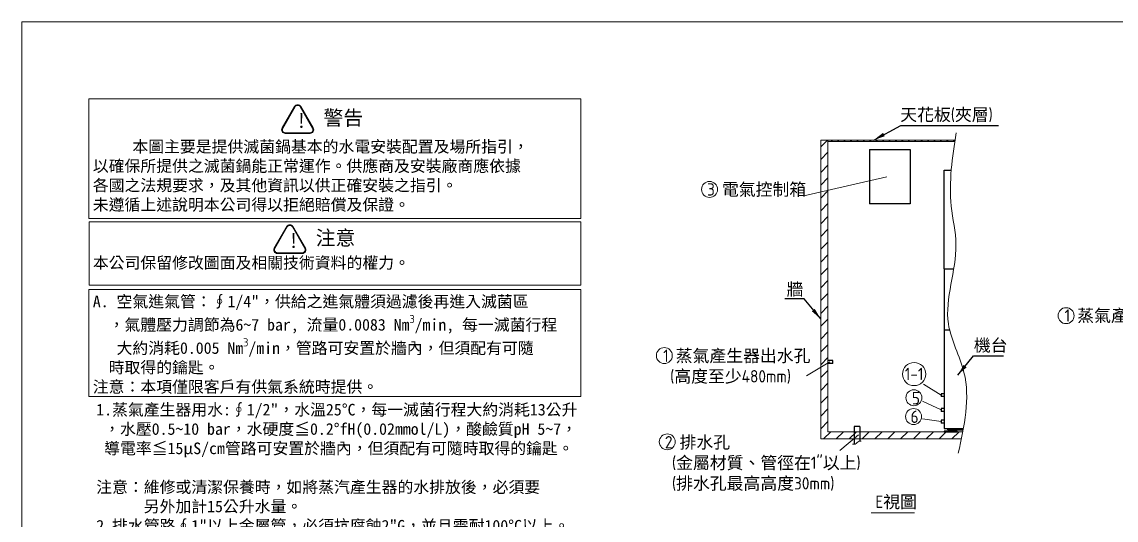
# Model space of a CAD drawing. Header units: millimetres. Extents: x 14969 to 28154, y 18 to 9288.
# Drawn here: x 14969 to 22500, y 5855 to 9288 of the extents above; entities that cross this region are included whole.
import ezdxf

# ---------------------------------------------------------------- set-up
doc = ezdxf.new("R2010")
doc.units = ezdxf.units.MM
doc.header["$MEASUREMENT"] = 0
doc.linetypes.add('CENTER2', pattern=[28.575, 19.05, -3.175, 3.175, -3.175])
doc.linetypes.add('HIDDEN', pattern=[9.525, 6.35, -3.175])
doc.layers.get('0').update_dxf_attribs({"lineweight": 25})
for name, color, linetype, lineweight in [('D', 3, 'Continuous', 13), ('F', 7, 'Continuous', 15), ('H', 2, 'HIDDEN', 15), ('S', 4, 'Continuous', 15)]:
    doc.layers.add(name, color=color, linetype=linetype, lineweight=lineweight)
doc.styles.get("Standard").update_dxf_attribs({"font": 'KAIU.TTF'})
doc.styles.add('STU25', font='isocp2.shx')
doc.dimstyles.new('STU25$7', dxfattribs={"dimscale": 40, "dimtxt": 2.5, "dimasz": 2, "dimexe": 1.25, "dimexo": 0.625, "dimgap": 1, "dimtad": 0, "dimdec": 4, "dimdsep": 46, "dimtxsty": 'STU25', "dimcen": 2.5, "dimazin": 2, "dimtfac": 1, "dimtdec": 4, "dimtmove": 0, "dimatfit": 3, "dimfxl": 0, "dimtolj": 1, "dimtzin": 0, "dimarcsym": 0})

msp = doc.modelspace()

# ---------------------------------------------------------------- hatches: boundary and pattern name
at = {"layer": 'D'}
h = msp.add_hatch(color=11, dxfattribs=at)
edge = h.paths.add_edge_path()
edge.add_line((16844.997, 8705.094), (16759.638, 8557.248))
edge.add_arc((16781.288, 8544.748), 25, 149.9999999, 270)
edge.add_line((16781.288, 8519.748), (16952.006, 8519.748))
edge.add_arc((16952.006, 8544.748), 25, 270, 389.9999999)
edge.add_line((16973.657, 8557.248), (16888.298, 8705.094))
edge.add_arc((16866.647, 8692.594), 25, 30, 150)
edge = h.paths.add_edge_path(flags=16)
edge.add_arc((16866.647, 8692.594), 20, 30, 150)
edge.add_line((16849.327, 8702.594), (16763.968, 8554.748))
edge.add_arc((16781.288, 8544.748), 20, 149.9999999, 270)
edge.add_line((16781.288, 8524.748), (16952.006, 8524.748))
edge.add_arc((16952.006, 8544.748), 20, 270, 389.9999999)
edge.add_line((16969.327, 8554.748), (16883.968, 8702.594))
h = msp.add_hatch(color=11, dxfattribs=at)
edge = h.paths.add_edge_path()
edge.add_ellipse((16727.534, 7717.56), major_axis=(25, 0), ratio=1, start_angle=149.9999999, end_angle=270)
edge.add_line((16727.534, 7692.56), (16898.252, 7692.56))
edge.add_ellipse((16898.252, 7717.56), major_axis=(25, 0), ratio=1, start_angle=270, end_angle=389.9999999)
edge.add_line((16919.903, 7730.06), (16834.544, 7877.906))
edge.add_ellipse((16812.893, 7865.406), major_axis=(25, 0), ratio=1, start_angle=30, end_angle=150)
edge.add_line((16791.243, 7877.906), (16705.884, 7730.06))
edge = h.paths.add_edge_path(flags=16)
edge.add_ellipse((16727.534, 7717.56), major_axis=(20, 0), ratio=1, start_angle=149.9999999, end_angle=270)
edge.add_line((16727.534, 7697.56), (16898.252, 7697.56))
edge.add_ellipse((16898.252, 7717.56), major_axis=(20, 0), ratio=1, start_angle=270, end_angle=389.9999999)
edge.add_line((16915.573, 7727.56), (16830.214, 7875.406))
edge.add_ellipse((16812.893, 7865.406), major_axis=(20, 0), ratio=1, start_angle=30, end_angle=150)
edge.add_line((16795.573, 7875.406), (16710.214, 7727.56))
at = {"layer": 'H', "ltscale": 5}
h = msp.add_hatch(dxfattribs=at)
h.set_pattern_fill('ANSI31', color=256, scale=500, style=0)
h.set_pattern_definition([(45, (238524.015, 22573.384), (-44.194174, 44.194174), [])])
h.paths.add_polyline_path([(20516.871, 6464.218), (20516.871, 8464.218), (20516.871, 8474.218), (20466.871, 8474.218), (20466.871, 6414.218), (21435.148, 6414.218), (21445.1, 6464.218)])
at = {"layer": 'H'}
h = msp.add_hatch(dxfattribs=at)
h.set_pattern_fill('ANSI31', color=256, scale=250, angle=90, style=0)
h.set_pattern_definition([(135, (243778.672, 18843.685), (-22.097087, -22.097087), [])])
edge = h.paths.add_edge_path()
edge.add_spline(control_points=[(21389.262, 8464.218), (21389.772, 8467.551), (21390.285, 8470.885), (21390.801, 8474.218)], knot_values=[84.74449418, 84.74449418, 84.74449418, 84.74449418, 94.74380875, 94.74380875, 94.74380875, 94.74380875], degree=3, periodic=0)
edge.add_line((21390.801, 8474.218), (20516.871, 8474.218))
edge.add_line((20516.871, 8474.218), (20516.871, 8464.218))
edge.add_line((20516.871, 8464.218), (21389.262, 8464.218))

# ---------------------------------------------------------------- linework, layer by layer
for p, q in [((20802.235, 8407.93), (20802.235, 8034.061)), ((21316.871, 7587.218), (21316.871, 8267.218)), ((21316.871, 8267.218), (21364.79, 8267.218)), ((21316.871, 7587.218), (21316.871, 7167.218)), ((21316.871, 7587.218), (21382.588, 7587.218)), ((21316.871, 7167.218), (21316.871, 6487.218)), ((21316.871, 7167.218), (21353.824, 7167.218)), ((21316.871, 7167.218), (21353.824, 7167.218)), ((21296.871, 6726.218), (21296.871, 6706.218)), ((21316.871, 6726.218), (21296.871, 6726.218)), ((21316.871, 6706.218), (21296.871, 6706.218)), ((21316.871, 6624.218), (21296.871, 6624.218)), ((21296.871, 6624.218), (21296.871, 6604.218)), ((21316.871, 6604.218), (21296.871, 6604.218)), ((21316.871, 6544.218), (21296.871, 6544.218)), ((21296.871, 6544.218), (21296.871, 6524.218)), ((21316.871, 6524.218), (21296.871, 6524.218)), ((21316.871, 6487.218), (21449.352, 6487.218)), ((21341.871, 6477.218), (21341.871, 6487.218)), ((21341.871, 6477.218), (21447.532, 6477.218)), ((21381.871, 6477.218), (21381.871, 6487.218))]:
    msp.add_line(p, q)
at = {"linetype": 'Continuous'}
for p, q in [((20549.246, 6954.218), (20516.871, 6954.218)), ((20549.246, 6934.218), (20516.871, 6934.218)), ((20549.246, 6934.218), (20549.246, 6954.218)), ((20736.871, 6501.335), (20696.871, 6501.335)), ((20696.871, 6501.335), (20696.871, 6378.078)), ((20736.871, 6501.335), (20736.871, 6399.912)), ((21375.15, 6477.218), (21348.592, 6477.218)), ((21348.592, 6477.218), (21348.592, 6467.218)), ((21355.232, 6477.218), (21355.232, 6467.218)), ((21368.511, 6477.218), (21368.511, 6467.218)), ((21375.15, 6467.218), (21375.15, 6477.218)), ((21406.371, 6467.218), (21317.371, 6467.218)), ((21317.371, 6467.218), (21317.371, 6464.218)), ((21317.371, 6464.218), (21406.371, 6464.218)), ((21406.371, 6464.218), (21406.371, 6467.218))]:
    msp.add_line(p, q, dxfattribs=at)
at = {"linetype": 'CENTER2'}
for p, q in [((21348.592, 6470.499), (21345.312, 6467.218)), ((21375.15, 6470.499), (21378.431, 6467.218))]:
    msp.add_line(p, q, dxfattribs=at)
at = {"linetype": 'Continuous'}
msp.add_lwpolyline([(20802.235, 8407.93), (21082.442, 8407.93), (21082.442, 8034.061), (20802.235, 8034.061)], dxfattribs=at)
at = {"layer": 'D', "color": 11}
for p, q in [((16844.997, 8705.094), (16759.638, 8557.248)), ((16849.327, 8702.594), (16763.968, 8554.748)), ((16883.968, 8702.594), (16969.327, 8554.748)), ((16888.298, 8705.094), (16973.657, 8557.248)), ((16781.288, 8524.748), (16952.006, 8524.748)), ((16781.288, 8519.748), (16952.006, 8519.748)), ((16791.243, 7877.906), (16705.884, 7730.06)), ((16795.573, 7875.406), (16710.214, 7727.56)), ((16830.214, 7875.406), (16915.573, 7727.56)), ((16834.544, 7877.906), (16919.903, 7730.06)), ((16727.534, 7697.56), (16898.252, 7697.56)), ((16727.534, 7692.56), (16898.252, 7692.56))]:
    msp.add_line(p, q, dxfattribs=at)
at = {"layer": 'D'}
for p, q in [((20922.992, 8219.951), (20350.807, 8088.786)), ((20528.677, 6944.963), (20367.955, 6848.999)), ((21174.275, 6790.903), (21296.871, 6716.218)), ((21167.431, 6675.862), (21296.871, 6614.218)), ((21168.384, 6552.845), (21296.871, 6534.218)), ((20726.246, 6441.745), (20598.232, 6335.443)), ((20814.252, 5905.932), (21112.68, 5905.932))]:
    msp.add_line(p, q, dxfattribs=at)
at = {"layer": 'D', "color": 11}
for points in [[(15429.649, 8759.022), (18816.456, 8759.022), (18816.456, 7932.553), (15429.649, 7932.553)], [(15430.818, 7909.761), (18816.456, 7909.761), (18816.456, 7473.94), (15430.818, 7473.94)], [(15429.649, 7445.38), (18816.456, 7445.38), (18816.456, 6706.057), (15429.649, 6706.057)]]:
    msp.add_lwpolyline(points, close=True, dxfattribs=at)
at = {"layer": 'D'}
for centre, radius in [((19701.441, 8133.964), 55), ((22155.84, 7263.931), 55), ((19390.407, 6988.998), 55), ((21109.777, 6861.634), 80), ((21107.862, 6698.653), 55), ((21105.862, 6568.68), 55), ((19410.837, 6394.619), 55)]:
    msp.add_circle(centre, radius, dxfattribs=at)
at = {"layer": 'D', "color": 11}
for centre, radius, start, end in [((16866.647, 8692.594), 25, 30, 150), ((16866.647, 8692.594), 20, 30, 150), ((16781.288, 8544.748), 25, 149.9999999, 270), ((16781.288, 8544.748), 20, 149.9999999, 270), ((16952.006, 8544.748), 25, 270, 29.9999999), ((16952.006, 8544.748), 20, 270, 29.9999999), ((16812.893, 7865.406), 25, 30, 150), ((16812.893, 7865.406), 20, 30, 150), ((16727.534, 7717.56), 25, 149.9999999, 270), ((16727.534, 7717.56), 20, 149.9999999, 270), ((16898.252, 7717.56), 25, 270, 29.9999999), ((16898.252, 7717.56), 20, 270, 29.9999999)]:
    msp.add_arc(centre, radius, start, end, dxfattribs=at)
at = {"layer": 'D'}
msp.add_spline([(20686.208, 6379.218), (20704.537, 6379.218), (20730.942, 6399.087), (20746.164, 6399.087)], degree=3, dxfattribs=at)
at = {"layer": 'F', "color": 6}
msp.add_lwpolyline([(14968.533, 9288.412), (14968.533, 18.412), (28153.533, 18.412), (28153.533, 9288.412)], close=True, dxfattribs=at)
msp.add_lwpolyline([(14968.533, 9288.412), (14968.533, 18.412), (28153.533, 18.412), (28153.533, 9288.412)], close=True, dxfattribs=at)
at = {"layer": 'S', "linetype": 'Continuous'}
for p, q in [((20466.871, 6414.218), (20466.871, 8474.218)), ((21390.801, 8474.218), (20466.871, 8474.218)), ((20516.871, 6464.218), (20516.871, 8464.218)), ((21389.262, 8464.218), (20516.871, 8464.218)), ((20466.871, 6414.218), (21435.148, 6414.218)), ((20516.871, 6464.218), (21445.1, 6464.218))]:
    msp.add_line(p, q, dxfattribs=at)
at = {"layer": 'S'}
msp.add_line((20516.871, 8474.218), (20516.871, 8464.218), dxfattribs=at)
msp.add_spline([(21398.425, 8523.519), (21365.453, 8018.681), (21397.815, 7753.383), (21346.036, 7206.611), (21452.831, 6873.371), (21413.949, 6316.033)], degree=3, dxfattribs=at)

# ---------------------------------------------------------------- texts
at = {"layer": 'D', "color": 11, "attachment_point": 1, "style": 'STU25'}
for s, insert, char_height in [('{\\f標楷體|b0|i0|c136|p65;警告}', (17044.849, 8677.233), 100), ('{\\f標楷體|b0|i0|c136|p65;!}', (16858.337, 8657.864), 100), ('{\\C3;3 \\f標楷體|b0|i0|c136|p65;電氣控制箱}', (19684.544, 8176.607), 85), ('{\\f標楷體|b0|i0|c136|p65;注意}', (16991.095, 7850.044), 100), ('{\\f標楷體|b0|i0|c136|p65;!}', (16804.583, 7830.676), 100), ('{\\C3;1 \\f標楷體|b0|i0|c136|p65;蒸氣產生器出水孔}', (22145.734, 7307.511), 85), ('{\\C3;1 \\f標楷體|b0|i0|c136|p65;蒸氣產生器出水孔\\P\\Fisocp2.shx; (\\f標楷體|b0|i0|c136|p65;高度至少\\Fisocp2.shx;480mm)}', (19381.905, 7030.38), 85), ('{\\C3;1-1}', (21045.482, 6904.899), 85), ('{\\C3;5}', (21094.597, 6738.073), 85), ('{\\C3;6}', (21085.242, 6609.675), 85), ('{\\C3;2 \\f標楷體|b0|i0|c136|p65;排水孔\\P\\Fisocp2.shx; (\\f標楷體|b0|i0|c136|p65;金屬材質、管徑在\\Fisocp2.shx;1"\\f標楷體|b0|i0|c136|p65;以上\\Fisocp2.shx;)\\P (\\f標楷體|b0|i0|c136|p65;排水孔最高高度\\Fisocp2.shx;30mm)}', (19394.465, 6434.455), 85)]:
    msp.add_mtext(s, dxfattribs=dict(at, insert=insert, char_height=char_height))
at = {"layer": 'D', "color": 11, "attachment_point": 1}
for s, insert, char_height in [('{\\C3;天花板\\Fisocp2.shx;(\\f標楷體|b0|i0|c136|p65;夾層\\Fisocp2.shx;)}', (21014.195, 8691.471), 85), ('\\A1;\\P     本圖主要是提供滅菌鍋基本的水電安裝配置及場所指引，\\P以確保所提供之滅菌鍋能正常運作。供應商及安裝廠商應依據\\P各國之法規要求，及其他資訊以供正確安裝之指引。\\P未遵循上述說明本公司得以拒絕賠償及保證。\\P\\P\\P本公司保留修改圖面及相關技術資料的權力。\\P\\PA. 空氣進氣管：∮1/4"，供給之進氣體須過濾後再進入滅菌區\\P  ，氣體壓力調節為6~7 bar, 流量0.0083 Nm{\\Fisocp2.shx;\\H0.7x;\\S3^ ;}/min, 每一滅菌行程\\P   大約消耗0.005 Nm{\\Fisocp2.shx;\\H0.7x;\\S3^ ;}/min，管路可安置於牆內，但須配有可隨\\P  時取得的鑰匙。\\P注意：本項僅限客戶有供氣系統時提供。', (15456.787, 8602.192), 80), ('{\\C3;牆}', (20231.547, 7488.765), 85), ('{\\C3;機台}', (21521.194, 7102.289), 85), ('1.蒸氣產生器用水:∮1/2"，水溫25%%DC，每一滅菌行程大約消耗13公升\\P ，水壓0.5~10 bar，水硬度≦0.2%%DfH(0.02mmol/L)，酸鹼質pH 5~7，\\P 導電率≦15μS/cm管路可安置於牆內，但須配有可隨時取得的鑰匙。\\P\\P注意：維修或清潔保養時，如將蒸汽產生器的水排放後，必須要\\P      另外加計15公升水量。\\P2.排水管路∮1"以上金屬管，必須抗腐蝕2"G，並且需耐100%%DC以上。 \\P3.電氣控制箱，7kW，線長4 m。(配線至滅菌鍋)\\P    \\P\\P\\P\\P注意:配線請依當地法規規定配置。\\P{\\fDFKai-SB|b0|i0|c136|p65;注意:三相系統有可能會有相位交錯問題需進行相位交換，請參閱說明書\\P     或維修手冊。}\\P4.排風機需加柵網，排風量200 Kcal/h。(載體區域)\\P4-1.排風機需加柵網，排風量400 Kcal/h。(滅菌區域)\\P4-2.排風機需加柵網，排風量200 Kcal/h。(卸載區域)\\P\\P注意:(卸載區域)空調須獨立安裝，不得與其他區相通。\\P\\P5.蒸氣產生器排水管(5)及儀器之(6)排氣管於管路裝配時加裝逆止閥。\\P\\PB.為維持儀器乾燥之效能及排水效能，將儀器水平調整至前低後\\P  高，其傾斜角度約略為1%%D~2%%D。', (15480.339, 6656.498), 80)]:
    msp.add_mtext(s, dxfattribs=dict(at, insert=insert, char_height=char_height))
at = {"layer": 'D', "insert": (20842.618, 6024.109), "char_height": 85, "attachment_point": 1}
msp.add_mtext('{\\Fisocp2.shx;E}視圖', dxfattribs=at)

# ---------------------------------------------------------------- leaders
at = {"layer": 'D'}
for points in [[(20831.429, 8474.218), (21018.057, 8574.837), (21689.963, 8574.837)], [(20466.871, 7241.123), (20352.501, 7378.915), (20218.716, 7378.915)], [(21410.549, 6854.98), (21519.111, 6987.95), (21725.374, 6987.95)]]:
    msp.add_leader(points, dimstyle='STU25$7', override={"dimgap": 1, "dimtad": 0}, dxfattribs=at)

doc.saveas('drawing.dxf')
